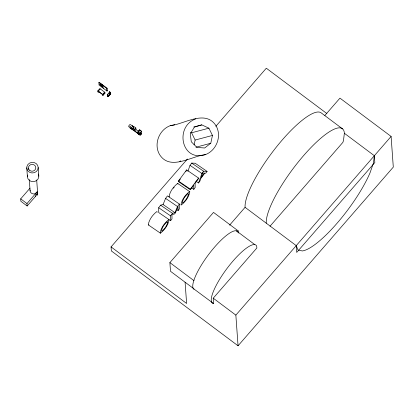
<?xml version="1.0" encoding="UTF-8"?>
<svg xmlns="http://www.w3.org/2000/svg" width="414" height="414" viewBox="0 0 414 414"><rect width="100%" height="100%" fill="white"/><g stroke="black" fill="none" stroke-linecap="round" stroke-linejoin="round"><path stroke-width="0.62" d="M342.616 128.925L321.445 113.074A61.831 15.525 -53.2 0 0 277.432 145.728A61.831 15.525 -53.2 0 0 245.083 207.326L296.233 245.626L296.724 252.442L374.836 162.531L374.344 155.716L344.37 133.272L343.46 140.677L342.859 142.385L270.016 226.23M374.344 155.716L373.438 163.126L369.93 173.093A61.831 15.525 -53.2 0 1 302.282 250.956L297.987 249.968L296.233 245.626M194.094 144.869L195.129 140.051L191.584 132.791L190.492 132.283M201.794 124.873L194.445 127.077L190.295 133.758L191.284 141.79L196.955 147.41L204.645 147.995L210.767 143.265L212.449 135.44L208.904 128.174L201.794 124.873L193.752 127.015M109.881 92.41L109.813 92.203M187.894 171.282L190.021 165.357L191.698 163.09L195.18 163.256L207.083 171.386L205.706 173.243L204.77 173.15L200.862 178.434L199.946 181.037L198.513 182.978L195.925 181.208M198.513 182.978L201.918 173.487L203.595 171.22L207.083 171.386M178.118 210.566L178.082 206.405L175.464 212.812L174.641 213.924L171.955 214.695L171.991 218.856L170.63 220.693L158.733 212.558L158.691 207.735L160.575 205.178L163.064 204.532L165.595 198.394L167.447 195.884L179.35 204.019L179.391 208.847L178.118 210.566L176.566 209.505M170.63 220.693L170.589 215.865L172.478 213.313L174.962 212.667L177.492 206.524L179.35 204.019M35.858 193.907L37.353 195.025L37.131 191.873L35.097 193.711A3.685 3.426 -4.1 0 1 30.113 190.052M193.799 189.353L193.762 185.099L190.331 189.741L178.429 181.606L178.424 181.037L186.652 169.916L198.549 178.046L198.554 178.62L195.118 183.262L195.16 187.516L193.799 189.353L191.729 187.94M178.429 181.606L180.338 179.029M185.891 171.515L186.652 169.916M190.331 189.741L190.326 189.172L198.549 178.046M102.46 85.294C101.849 86.567 101.518 85.17 99.945 84.358L100.395 83.747L100.825 84.058M100.074 84.451L100.524 83.845M100.11 84.482C100.649 85.155 100.944 83.447 101.518 84.585M101.14 84.306C99.407 85.915 102.129 83.178 100.509 84.772C99.898 84.596 100.654 83.633 100.995 84.192M100.737 84.953L101.182 84.337M100.819 85.015L101.285 84.404M100.861 85.046L101.363 84.466L102.455 85.289M100.478 84.751L101.006 85.155L101.42 84.518L100.395 83.747M100.944 85.098L101.461 84.544M100.995 85.139C101.202 85.046 102.988 84.482 101.968 85.879L102.403 85.253M101.849 85.776C100.545 85.31 101.808 84.756 101.756 84.761M101.901 85.822L102.175 85.087M102.165 86.024L102.631 85.419L102.951 85.667M102.739 86.454C103.785 84.798 102.33 87.644 101.782 85.745M173.461 188.215L174.154 187.304M98.874 82.526L99.117 82.246L107.081 88.213L107.024 91.075L99.055 85.108L98.874 82.526L106.838 88.492L107.024 91.075M99.091 91.303L98.278 92.234L97.88 91.934L97.802 90.894L99.831 88.555L104.861 92.322L104.928 93.243L102.9 95.577L102.527 94.48L104.556 92.146L104.928 93.243M98.278 92.234L98.206 91.246L100.235 88.912M106.838 88.492L107.081 88.213M102.9 95.577L102.832 94.656L104.861 92.322M109.632 91.789L109.446 92.048L109.979 92.451L110.171 92.229L109.638 91.83M107.997 95.737L107.304 95.22L107.267 94.713L109.332 92.332L110.698 93.357L110.735 93.864L108.67 96.239L107.857 95.536L107.309 96.177L107.904 96.716L108.452 96.079M109.674 92.037L110.259 92.508L110.067 92.731C109.027 92.757 109.948 91.608 109.503 92.094L109.57 92.358M109.964 92.4L110.155 92.177L109.995 92.643M107.904 96.716L108.364 95.748M108.67 96.239L108.634 95.732L110.698 93.357M109.575 94.708L110.522 93.616L109.658 92.964L108.711 94.061L109.601 95.085M35.899 193.291L36.07 195.718L27.148 205.986L20.876 201.287L20.7 198.865L30.01 188.153M27.148 205.986L26.972 203.564L37.131 191.873M133.06 129.566L132.946 127.998L134.105 126.668L135.833 127.962L135.947 129.53L134.788 130.865L134.679 129.297L135.833 127.962M137.769 133.443L138.969 134.333L138.928 133.774L137.236 132.506A2.184 0.59 41 0 1 138.436 132.666L138.871 132.966A2.184 0.59 41 0 1 140.517 135.249A2.184 0.59 41 0 1 137.769 133.443L132.092 129.375L130.658 128.128L130.622 127.569L132.496 128.795A2.556 0.688 41 0 0 129.779 126.115A2.556 0.688 41 0 0 128.914 126.756A2.556 0.688 41 0 0 131.931 129.215L132.18 129.272M132.092 129.375L133.251 128.185M137.66 133.546L137.132 132.62L137.94 131.693M135.947 129.53L138.292 131.285L139.627 129.753L141.319 131.021L141.36 131.585M138.571 131.321L139.627 130.11L141.459 131.476L141.609 133.572L140.553 134.788L138.721 133.417L138.571 131.321L140.403 132.692L140.553 134.788M138.721 133.417L139.254 132.801M140.403 132.692L141.459 131.476M324.871 115.485L339.951 98.134L391.101 136.434L393.3 167.106L238.055 345.793L111.35 250.92L111.066 246.894L187.413 159.012M215.834 126.301L266.311 68.207L326.853 113.539M194.135 288.988L170.506 271.294L169.885 262.616L213.51 212.403L238.143 230.852L238.304 233.041M229.589 225.164L245.083 207.326M237.439 231.669L238.143 230.852M213.241 298.189L256.866 247.976L256.685 246.113A36.272 9.108 -53.2 0 0 227.012 268.463A36.272 9.108 -53.2 0 0 213.479 303.607L213.241 298.189L235.856 315.121L238.055 345.793M235.856 315.121L391.101 136.434M170.154 125.701C159.121 129.794 153.542 144.093 159.468 154.406C169.999 171.432 191.48 155.974 205.422 154.619C216.455 150.52 222.033 136.222 216.113 125.913C205.577 108.887 184.095 124.345 170.154 125.701L174.801 124.65M195.843 118.859C174.408 126.348 181.265 162.428 205.422 154.619M179.733 161.46L180.814 160.891M35.268 196.132L36.07 195.718M191.584 132.791L208.904 128.174M195.129 140.051L212.449 135.44M195.92 147.218L210.767 143.265M189.571 191.553C185.503 194.637 181.679 199.714 180.944 204.868L181.182 205.054C185.244 201.97 189.094 196.888 189.814 191.723L177.673 183.418C173.606 186.502 169.781 191.578 169.041 196.738L169.673 196.831M157.222 212.165L156.89 211.528C152.823 214.607 149.004 219.689 148.264 224.843L148.895 224.937M160.404 233.16C164.467 230.081 168.312 224.993 169.036 219.834L168.793 219.658C164.725 222.742 160.901 227.824 160.161 232.978L160.404 233.16L148.507 225.025M109.891 92.907L110.331 93.455M107.304 96.172L107.816 96.379M102.279 85.165L101.932 84.901M101.585 85.589L101.601 85.594M191.698 163.09L203.595 171.22M190.021 165.357L201.918 173.487M178.424 181.037L190.326 189.172M165.595 198.394L177.492 206.524M163.064 204.532L174.962 212.667M160.575 205.178L172.478 213.313M158.691 207.735L170.589 215.865M101.968 84.927L103.195 85.843M100.317 84.632L99.945 84.358M100.561 83.871L101.363 84.466M177.673 183.418L177.999 184.054M102.977 85.688L102.553 86.319L102.33 86.153L102.082 85.967L102.537 85.356L102.211 86.065M101.87 84.854L101.414 85.46M101.29 86.319L103.779 88.187M106.274 90.05L107.267 90.795M109.824 93.181L110.735 93.864M107.267 94.713L108.634 95.732M97.802 90.894L102.832 94.656M98.206 91.246L102.527 94.48M133.712 126.746L132.273 125.67L132.309 126.229M132.946 127.998L134.679 129.297M132.444 129.111L137.132 132.62M213.624 303.581L194.994 289.764A36.272 9.108 -53.2 0 1 205.742 258.455A36.272 9.108 -53.2 0 1 236.337 230.795L254.822 244.638M169.885 262.616L194.006 280.682M111.066 246.894L186.616 303.467L185.089 282.213M20.7 198.865L26.972 203.564M102.294 86.128L102.905 85.626L102.688 85.47M236.337 230.795L238.2 232.27M139.88 130.322L139.627 129.753M133.603 127.776L133.562 127.569A2.556 0.688 41 0 0 131.176 125.085A2.556 0.688 41 0 0 129.706 125.033M110.522 93.616L110.554 93.994M109.332 92.332L109.368 92.84M38.197 167.566A5.724 5.32 -4.1 0 1 29.648 172.312A5.724 5.32 -4.1 0 1 29.58 163.09A5.724 5.32 -4.1 0 1 38.197 167.566L38.818 176.24M36.691 180.012L37.643 193.271M28.462 168.208L28.556 169.476M29.28 179.578L30.093 190.947M26.755 167.748L27.376 176.421M38.725 175.319A5.724 5.32 -4.1 0 1 32.887 181.653A5.724 5.32 -4.1 0 1 27.562 175.044M38.264 173.999A5.724 5.32 -4.1 0 1 38.611 174.868M37.41 192.406A3.685 3.426 -4.1 0 1 37.353 195.025M141.422 133.251A2.184 0.59 41 0 1 140.884 133.882M138.292 131.285A2.184 0.59 41 0 1 138.747 131.093M266.259 223.177A61.831 15.525 -53.2 0 1 303.685 155.519A61.831 15.525 -53.2 0 1 344.37 133.272M140.905 133.851A2.184 0.59 41 0 1 141.086 134.172M167.706 222.209C166.971 225.682 164.643 228.88 161.977 231.147L161.548 230.991C161.848 227.343 164.57 224.036 167.215 221.676L167.706 222.209M188.484 194.104C187.749 197.576 185.425 200.769 182.755 203.041L182.331 202.881C182.626 199.237 185.348 195.925 187.997 193.566L188.484 194.104M202.798 172.964L201.235 177.373L204.387 173.114L202.798 172.964M108.287 95.567L107.511 94.982L108.287 95.567M29.824 170.496A3.685 3.426 -4.1 0 0 35.764 168.275A3.685 3.426 -4.1 0 0 30.786 164.617A3.685 3.426 -4.1 0 0 29.824 170.496"/></g></svg>
